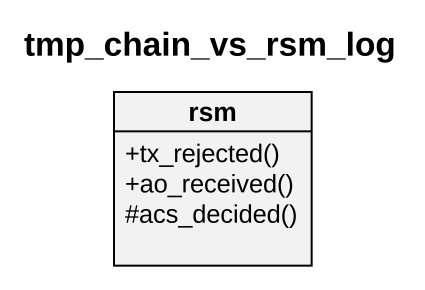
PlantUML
@startuml
title tmp_chain_vs_rsm_log
hide circle
hide empty members
skinparam classAttributeIconSize 0
class rsm {
  +tx_rejected()
  +ao_received()
  #acs_decided()
}
@enduml
